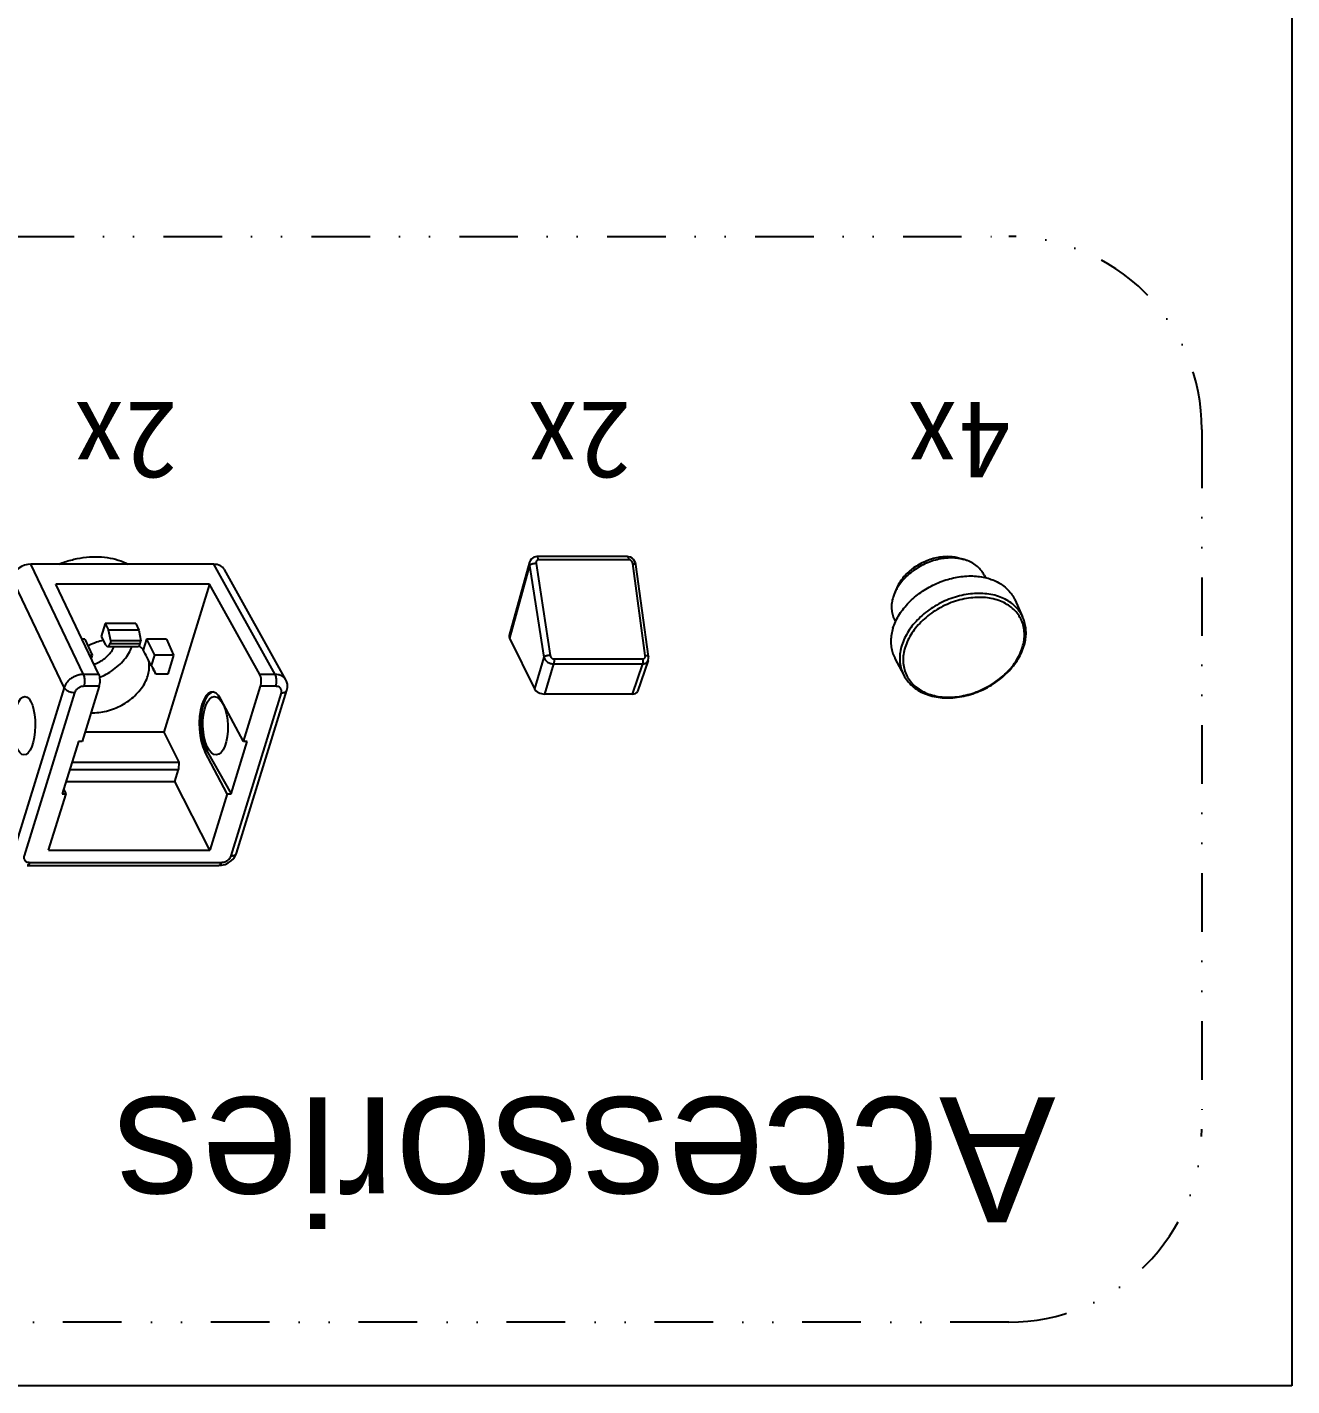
# Model space of a CAD drawing. Header units: millimetres. Extents: x 14276 to 15242, y -9916 to -8542.
# Drawn here: x 15050.4 to 15242.2, y -9916 to -9710 of the extents above; entities that cross this region are included whole.
import ezdxf
from ezdxf.enums import TextEntityAlignment as Align

# ---------------------------------------------------------------- set-up
doc = ezdxf.new("R2010")
doc.units = ezdxf.units.MM
doc.linetypes.add('DIVIDE', pattern=[31.75, 12.7, -6.35, 0, -6.35, 0, -6.35])
doc.layers.add('dim', color=3, linetype='Continuous', lineweight=9)
doc.layers.add('text', color=212, linetype='Continuous', lineweight=20)
doc.styles.add('zeng', font='')
doc.styles.add('宋体', font='')
doc.styles.get('zeng').set_extended_font_data('SimHei')
doc.styles.get('宋体').set_extended_font_data('SimSun')

# ---------------------------------------------------------------- blocks, each defined once
blk = doc.blocks.new('u9')
at = {"color": 7, "linetype": 'Continuous'}
for p, q in [((-291.567, 603.603), (-320.624, 603.603)), ((-291.181, 604.081), (-320.239, 604.081)), ((-322.917, 602.2), (-330.554, 577.488)), ((-322.095, 602.613), (-329.731, 577.9)), ((-321.53, 593.228), (-318.889, 601.774)), ((-318.889, 601.774), (-313.547, 591.33)), ((-294.433, 601.774), (-318.889, 601.774)), ((-298.345, 577.9), (-290.709, 602.613)), ((-294.433, 601.774), (-297.073, 593.228)), ((-296.785, 577.094), (-289.148, 601.806)), ((-322.114, 593.228), (-324.563, 585.304)), ((-318.45, 586.782), (-322.114, 593.228)), ((-321.53, 593.228), (-322.114, 593.228)), ((-321.53, 593.228), (-318.117, 586.782)), ((-298.938, 585.304), (-296.489, 593.228)), ((-296.489, 593.228), (-297.073, 593.228)), ((-297.073, 593.228), (-296.727, 592.461)), ((-313.547, 591.33), (-314.111, 589.505)), ((-297.076, 591.33), (-313.547, 591.33)), ((-314.193, 588.388), (-314.111, 589.505)), ((-297.64, 589.505), (-314.111, 589.505)), ((-311.907, 583.841), (-314.193, 588.388)), ((-297.985, 588.388), (-314.193, 588.388)), ((-323.979, 585.304), (-326.572, 576.91)), ((-324.563, 585.304), (-323.979, 585.304)), ((-323.979, 585.304), (-320.565, 578.858)), ((-318.45, 586.782), (-318.117, 586.782)), ((-302.116, 576.91), (-299.522, 585.304)), ((-299.522, 585.304), (-298.938, 585.304)), ((-318.826, 561.451), (-311.907, 583.841)), ((-311.907, 583.841), (-299.974, 583.841)), ((-385.329, 573), (-383.731, 577.684)), ((-384.471, 573.516), (-382.913, 578.085)), ((-382.913, 578.085), (-369.634, 578.085)), ((-371.003, 573.516), (-369.634, 578.085)), ((-369.522, 572.498), (-368.084, 577.299)), ((-364.304, 569.596), (-368.084, 577.299)), ((-328.873, 576.91), (-326.572, 576.91)), ((-302.116, 576.91), (-299.816, 576.91)), ((-296.785, 577.094), (-288.803, 560.391)), ((-422.765, 572.684), (-424.101, 575.239)), ((-330.404, 575.91), (-321.086, 559.215)), ((-328.783, 575.113), (-319.461, 558.41)), ((-328.783, 575.113), (-326.451, 575.113)), ((-326.451, 575.113), (-318.826, 561.451)), ((-313.372, 572.184), (-312.486, 575.052)), ((-312.486, 575.052), (-310.68, 575.052)), ((-310.68, 575.052), (-310.47, 574.527)), ((-302.058, 575.113), (-299.726, 575.113)), ((-302.058, 575.113), (-295.528, 561.451)), ((-299.726, 575.113), (-291.743, 558.41)), ((-371.051, 572.768), (-384.52, 572.768)), ((-371.003, 573.516), (-384.471, 573.516)), ((-310.466, 572.184), (-309.976, 573.769)), ((-301.026, 572.184), (-300.882, 572.652)), ((-385.385, 572.384), (-383.475, 558.465)), ((-384.91, 572.221), (-383, 558.301)), ((-368.344, 558.301), (-370.501, 572.221)), ((-367.365, 558.578), (-369.522, 572.498)), ((-312.292, 569.774), (-313.372, 572.184)), ((-313.372, 572.184), (-310.466, 572.184)), ((-309.264, 569.774), (-310.466, 572.184)), ((-309.264, 569.774), (-308.774, 571.359)), ((-303.375, 570.882), (-307.944, 570.882)), ((-302.398, 569.378), (-303.063, 570.621)), ((-300.658, 572.184), (-301.026, 572.184)), ((-299.946, 569.774), (-301.026, 572.184)), ((-367.365, 558.578), (-364.304, 569.596)), ((-367.348, 558.108), (-364.257, 569.234)), ((-312.292, 569.774), (-309.264, 569.774)), ((-308.322, 570.403), (-308.436, 570.035)), ((-308.436, 570.035), (-303.882, 570.035)), ((-308.12, 568.402), (-308.436, 570.035)), ((-303.768, 570.403), (-308.322, 570.403)), ((-303.882, 570.035), (-303.768, 570.403)), ((-303.882, 570.035), (-303.511, 568.402)), ((-303.01, 567.397), (-302.398, 569.378)), ((-299.946, 569.774), (-299.506, 569.774)), ((-422.661, 566.735), (-422.85, 567.119)), ((-308.12, 568.402), (-303.511, 568.402)), ((-307.669, 567.397), (-308.12, 568.402)), ((-307.669, 567.397), (-303.01, 567.397)), ((-303.01, 567.397), (-303.511, 568.402)), ((-440.926, 563.772), (-442.131, 566.391)), ((-422.946, 562.189), (-422.649, 562.928)), ((-422.649, 562.928), (-422.484, 563.392)), ((-436.284, 560.049), (-436.475, 560.437)), ((-318.826, 561.451), (-295.528, 561.451)), ((-319.461, 558.41), (-291.743, 558.41)), ((-432.515, 557.493), (-433.281, 557.711)), ((-382.457, 557.743), (-368.723, 557.743)), ((-382.181, 557.251), (-368.446, 557.251))]:
    blk.add_line(p, q, dxfattribs=at)
at = {"color": 2, "linetype": 'DIVIDE', "ltscale": 0.7}
blk.add_lwpolyline([(-469.301, 537.97), (-469.301, 644.036, -0.4142136), (-440.029, 673.308), (-42.765, 673.308, -0.4142136), (-13.493, 644.036), (-13.493, 537.97, -0.4142136), (-42.765, 508.697), (-440.029, 508.697, -0.4142136)], format="xyb", close=True, dxfattribs=at)
at = {"color": 7, "linetype": 'Continuous'}
for points in [[(-320.239, 604.081), (-320.659, 604.048), (-321.182, 603.916), (-321.678, 603.687), (-322.122, 603.375), (-322.492, 602.993), (-322.771, 602.561), (-322.917, 602.2)], [(-330.554, 577.487), (-330.636, 577.099), (-330.633, 576.608), (-330.515, 576.144), (-330.403, 575.908)], [(-385.329, 573), (-385.351, 572.927), (-385.397, 572.635), (-385.385, 572.384)], [(-383.475, 558.465), (-383.417, 558.214), (-383.293, 557.931), (-383.115, 557.686), (-382.895, 557.488), (-382.646, 557.347), (-382.382, 557.268), (-382.181, 557.251)], [(-368.446, 557.251), (-368.251, 557.268), (-368.005, 557.341), (-367.782, 557.468), (-367.589, 557.649), (-367.439, 557.875), (-367.348, 558.107)]]:
    blk.add_lwpolyline(points, dxfattribs=at)
blk.add_arc((-428.842, 565.422), 6.676, 331.26354, 338.06796, dxfattribs=at)
for centre, major_axis, ratio in [((-319.719, 582.899), (-0.162, 4.425), 0.4267602), ((-290.76, 582.899), (0.077, 4.426), 0.3704289)]:
    blk.add_ellipse(centre, major_axis=major_axis, ratio=ratio, dxfattribs=at)
for centre, major_axis, ratio, start_param, end_param in [((-319.341, 582.82), (-0.091, 5.058), 0.4082012, 2.4634525, 5.6050451), ((-319.674, 582.82), (-0.186, 5.058), 0.4267602, 3.176707, 5.5967298), ((-382.527, 577.299), (1.208, -0.374), 0.5723949, 2.0660459, 3.1252486), ((-369.249, 577.299), (1.208, -0.373), 0.5726865, 0.4949194, 2.0654112), ((-326.156, 576.124), (-0.023, 1.265), 0.4082012, 0.8926561, 2.4896324), ((-301.761, 576.124), (0.022, 1.265), 0.3704289, 0.9064371, 2.5034134), ((-245.433, 458.234), (-126.813, 249.142), 0.0210062, 1.0721109, 1.0762764), ((-214.494, 395.187), (-131.568, 254.815), 0.0143318, 7.0700452, 7.0832225), ((-307.956, 569.617), (0.015, 1.265), 0.3767808, 0.0044239, 0.9043885), ((-303.362, 569.617), (-0.015, 1.265), 0.4019641, 5.6250509, 7.178394), ((-365.469, 569.596), (1.208, -0.374), 0.5723949, 0.0166694, 0.494945), ((-291.133, 560.392), (2.271, 1.113), 0.7219517, -2.1673387, -0.5972276), ((-318.846, 560.392), (2.272, 1.116), 0.7210321, -3.1035509, -2.1688223)]:
    blk.add_ellipse(centre, major_axis=major_axis, ratio=ratio, start_param=start_param, end_param=end_param, dxfattribs=at)
for points, start_tangent, end_tangent in [([(-320.624, 603.603), (-320.89, 603.578), (-321.159, 603.505), (-321.417, 603.387), (-321.65, 603.23), (-321.847, 603.042), (-321.998, 602.832), (-322.095, 602.613)], (-1, -0.0001914), (-0.2954819, -0.9553483)), ([(-320.624, 603.603), (-320.53, 603.836), (-320.416, 603.997), (-320.288, 604.075), (-320.239, 604.08)], (0.2952472, 0.9554209), (0.9999298, -0.0118484)), ([(-291.567, 603.603), (-291.473, 603.836), (-291.358, 603.997), (-291.231, 604.075), (-291.181, 604.08)], (0.2952474, 0.9554208), (0.9999298, -0.0118496)), ([(-290.709, 602.613), (-290.67, 602.832), (-290.691, 603.042), (-290.772, 603.23), (-290.908, 603.387), (-291.092, 603.505), (-291.316, 603.578), (-291.567, 603.603)], (0.2950166, 0.9554921), (-1, 0.0001946)), ([(-322.095, 602.613), (-322.387, 602.585), (-322.632, 602.504), (-322.812, 602.375), (-322.915, 602.208), (-322.917, 602.2)], (-1, 0), (-0.2945921, -0.9556231)), ([(-300.881, 580.92), (-301.159, 580.925), (-302.33, 580.84), (-303.517, 580.587), (-304.686, 580.174), (-305.8, 579.614), (-306.825, 578.923), (-307.731, 578.123), (-308.49, 577.238), (-309.079, 576.294), (-309.48, 575.321)], (-0.9993366, 0.0364193), (-0.2952474, -0.9554208)), ([(-424.101, 575.239), (-424.659, 576.101), (-425.381, 576.862), (-426.255, 577.508), (-427.264, 578.02), (-428.387, 578.389), (-429.606, 578.607), (-430.89, 578.668), (-432.217, 578.572), (-433.557, 578.323), (-434.888, 577.924), (-436.181, 577.386), (-437.413, 576.718), (-438.56, 575.933), (-439.601, 575.046), (-440.514, 574.073), (-441.282, 573.035), (-441.889, 571.951), (-442.323, 570.841)], (-0.4630299, 0.8863426), (-0.2952474, -0.9554208)), ([(-424.308, 570.997), (-424.066, 572.074), (-424.01, 573.128), (-424.141, 574.14), (-424.457, 575.087), (-424.95, 575.951), (-425.612, 576.715), (-426.428, 577.362), (-427.382, 577.879), (-428.455, 578.256), (-429.624, 578.486), (-430.867, 578.563), (-432.157, 578.486), (-433.468, 578.256), (-434.774, 577.879), (-436.048, 577.362), (-437.264, 576.715), (-438.397, 575.951), (-439.425, 575.087), (-440.326, 574.14), (-441.082, 573.128), (-441.678, 572.074), (-442.101, 570.997)], (0.2952474, 0.9554208), (-0.2952474, -0.9554208)), ([(-329.731, 577.9), (-330.024, 577.873), (-330.269, 577.792), (-330.449, 577.663), (-330.551, 577.495), (-330.554, 577.488)], (-1, -0.0000001), (-0.2941804, -0.9557499)), ([(-329.731, 577.9), (-329.77, 577.681), (-329.749, 577.471), (-329.668, 577.283), (-329.532, 577.126), (-329.348, 577.008), (-329.124, 576.935), (-328.873, 576.91)], (-0.2950166, -0.9554921), (1, -0.0001946)), ([(-328.873, 576.91), (-328.94, 576.622), (-328.975, 576.299), (-328.976, 575.963), (-328.942, 575.639), (-328.876, 575.349), (-328.783, 575.113)], (-0.2952474, -0.9554208), (0.4599681, -0.8879354)), ([(-299.816, 576.91), (-299.882, 576.622), (-299.917, 576.299), (-299.918, 575.963), (-299.885, 575.639), (-299.819, 575.349), (-299.726, 575.113)], (-0.2952472, -0.9554209), (0.459968, -0.8879355)), ([(-299.816, 576.91), (-299.55, 576.935), (-299.281, 577.008), (-299.023, 577.126), (-298.79, 577.283), (-298.593, 577.471), (-298.442, 577.68), (-298.345, 577.9)], (1, 0.0001914), (0.2954819, 0.9553483)), ([(-299.726, 575.113), (-299.19, 575.159), (-298.651, 575.303), (-298.136, 575.537), (-297.671, 575.851), (-297.278, 576.228), (-296.978, 576.649), (-296.785, 577.094)], (0.9999646, -0.0084103), (0.288451, 0.9574947)), ([(-298.345, 577.9), (-298.025, 577.873), (-297.701, 577.792), (-297.394, 577.663), (-297.128, 577.495), (-296.92, 577.301), (-296.785, 577.094)], (1, 0), (0.4118253, -0.9112628)), ([(-423.807, 570.697), (-423.562, 571.768), (-423.494, 572.82), (-423.604, 573.831), (-423.89, 574.785), (-424.101, 575.239)], (0.2952474, 0.9554208), (-0.4630275, 0.8863439)), ([(-330.403, 575.908), (-330.369, 575.851), (-330.097, 575.537), (-329.729, 575.303), (-329.284, 575.159), (-328.783, 575.113)], (0.4881989, -0.8727324), (0.9999635, 0.0085406)), ([(-309.48, 575.321), (-309.671, 574.433), (-309.691, 573.567), (-309.599, 572.973)], (-0.2952474, -0.9554208), (0.2271886, -0.9738508)), ([(-302.183, 575.536), (-303.165, 575.077), (-304.279, 574.38), (-305.267, 573.555), (-306.095, 572.629), (-306.735, 571.635), (-307.069, 570.889)], (-0.9278245, -0.3730171), (-0.3459924, -0.9382373)), ([(-422.469, 568.108), (-422.242, 569.064), (-422.154, 570.005), (-422.207, 570.918), (-422.399, 571.791), (-422.728, 572.61), (-422.765, 572.683)], (0.2952474, 0.9554208), (-0.4630641, 0.8863248)), ([(-384.471, 573.516), (-384.689, 573.499), (-384.887, 573.444), (-385.06, 573.352), (-385.199, 573.227), (-385.299, 573.073), (-385.329, 573)], (-0.999964, 0.0084888), (-0.3227612, -0.9464804)), ([(-384.52, 572.768), (-384.607, 572.757), (-384.69, 572.727), (-384.763, 572.678), (-384.825, 572.61), (-384.872, 572.528), (-384.903, 572.433), (-384.916, 572.329), (-384.91, 572.221)], (-1, -0.0001957), (0.1358911, -0.9907238)), ([(-384.52, 572.768), (-384.537, 572.961), (-384.534, 573.159), (-384.512, 573.348), (-384.471, 573.516)], (-0.144574, 0.989494), (0.3049958, 0.9523537)), ([(-371.051, 572.768), (-371.068, 572.961), (-371.066, 573.159), (-371.043, 573.348), (-371.003, 573.516)], (-0.1445755, 0.9894938), (0.3049975, 0.9523532)), ([(-370.501, 572.221), (-370.526, 572.329), (-370.57, 572.433), (-370.628, 572.528), (-370.7, 572.61), (-370.781, 572.678), (-370.869, 572.727), (-370.96, 572.757), (-371.051, 572.768)], (-0.1532128, 0.9881932), (-1, 0.0002284)), ([(-369.522, 572.498), (-369.607, 572.701), (-369.734, 572.896), (-369.899, 573.073), (-370.093, 573.227), (-370.309, 573.352), (-370.538, 573.444), (-370.772, 573.499), (-371.003, 573.516)], (-0.291209, 0.9566595), (-0.9999644, -0.0084351)), ([(-310.47, 574.527), (-310.392, 574.378), (-309.976, 573.769)], (0.4404946, -0.8977553), (0.6415388, -0.7670906)), ([(-301.325, 573.583), (-301.633, 573.462), (-302.415, 573.057), (-303.116, 572.544), (-303.706, 571.947), (-304.159, 571.291), (-304.354, 570.889)], (-0.9408321, -0.338873), (-0.3799316, -0.9250146)), ([(-442.323, 570.841), (-442.549, 569.898), (-442.642, 568.97), (-442.601, 568.068), (-442.43, 567.205), (-442.131, 566.391)], (-0.2952474, -0.9554208), (0.4177756, -0.9085503)), ([(-442.101, 570.997), (-442.343, 569.92), (-442.4, 568.865), (-442.268, 567.854), (-441.953, 566.906), (-441.459, 566.042), (-440.798, 565.279), (-439.981, 564.632), (-439.027, 564.114), (-437.955, 563.737), (-436.785, 563.508), (-435.543, 563.431), (-434.253, 563.508), (-432.942, 563.737), (-431.636, 564.114), (-430.362, 564.632), (-429.146, 565.279), (-428.012, 566.042), (-426.985, 566.906), (-426.084, 567.854), (-425.327, 568.865), (-424.732, 569.92), (-424.308, 570.997)], (-0.2952474, -0.9554208), (0.2952474, 0.9554208)), ([(-442.131, 566.391), (-441.768, 565.732), (-441.149, 564.947), (-440.379, 564.269), (-439.472, 563.711), (-438.446, 563.284), (-437.32, 562.994), (-436.115, 562.848), (-434.852, 562.848), (-433.556, 562.994), (-432.251, 563.284), (-430.96, 563.711), (-429.709, 564.269), (-428.52, 564.947), (-427.416, 565.732), (-426.417, 566.609), (-425.541, 567.563), (-424.806, 568.574), (-424.224, 569.626), (-423.807, 570.697)], (0.4179062, -0.9084902), (0.2952474, 0.9554208)), ([(-384.91, 572.221), (-385.084, 572.232), (-385.226, 572.261), (-385.326, 572.305), (-385.379, 572.362), (-385.385, 572.384)], (-0.9999584, 0.0091259), (-0.112783, 0.9936196)), ([(-370.501, 572.221), (-370.309, 572.232), (-370.111, 572.261), (-369.921, 572.305), (-369.752, 572.362), (-369.616, 572.428), (-369.522, 572.498)], (0.9999581, 0.0091502), (0.7067789, 0.7074345)), ([(-308.774, 571.359), (-308.138, 570.768)], (0.6550387, -0.7555953), (0.7991563, -0.6011232)), ([(-302.703, 569.943), (-301.676, 570.242), (-300.53, 570.731), (-300.403, 570.796)], (0.9743457, 0.2250564), (0.8868353, 0.4620857)), ([(-422.469, 568.108), (-422.833, 567.153), (-423.326, 566.212), (-423.943, 565.298), (-424.675, 564.426), (-425.51, 563.607), (-426.437, 562.853), (-427.441, 562.177), (-428.51, 561.587), (-429.625, 561.092), (-430.773, 560.699), (-431.935, 560.414), (-433.095, 560.242), (-434.236, 560.184), (-435.342, 560.242), (-436.395, 560.414), (-437.381, 560.699), (-438.286, 561.092), (-439.096, 561.587), (-439.799, 562.177), (-440.386, 562.853), (-440.847, 563.607), (-440.926, 563.771)], (-0.2952474, -0.9554208), (-0.4177226, 0.9085746)), ([(-422.484, 563.392), (-422.289, 564.278), (-422.254, 565.144), (-422.38, 565.971), (-422.661, 566.735)], (0.2952474, 0.9554208), (-0.4405334, 0.8977362)), ([(-432.515, 557.493), (-432.098, 557.391), (-431.206, 557.272), (-430.265, 557.272), (-429.299, 557.391), (-428.328, 557.627), (-427.374, 557.974), (-426.458, 558.424), (-425.601, 558.968), (-424.822, 559.593), (-424.138, 560.285), (-423.564, 561.029), (-423.114, 561.809), (-422.946, 562.188)], (0.9618863, -0.2734496), (0.3724264, 0.9280617)), ([(-432.509, 557.541), (-431.827, 557.465), (-430.782, 557.465), (-429.708, 557.598), (-428.629, 557.859), (-427.569, 558.245), (-426.552, 558.745), (-425.599, 559.349), (-424.733, 560.044), (-423.973, 560.813), (-423.336, 561.64), (-422.988, 562.212)], (0.9875564, -0.157265), (0.4799864, 0.8772759)), ([(-436.284, 560.049), (-435.845, 559.349), (-435.266, 558.745), (-434.558, 558.245), (-433.736, 557.859), (-433.281, 557.711)], (0.4405334, -0.8977362), (0.9618847, -0.2734553)), ([(-383, 558.301), (-383.173, 558.312), (-383.315, 558.341), (-383.416, 558.385), (-383.468, 558.442), (-383.474, 558.465)], (-0.9999584, 0.0091257), (-0.112783, 0.9936196)), ([(-383, 558.301), (-382.975, 558.191), (-382.933, 558.085), (-382.876, 557.987), (-382.806, 557.903), (-382.725, 557.835), (-382.638, 557.784), (-382.548, 557.753), (-382.457, 557.743)], (0.1360719, -0.990699), (1, -0.0002415)), ([(-368.723, 557.743), (-368.635, 557.753), (-368.554, 557.784), (-368.481, 557.835), (-368.421, 557.903), (-368.375, 557.988), (-368.346, 558.085), (-368.336, 558.191), (-368.344, 558.301)], (1, 0.0002063), (-0.1530352, 0.9882207)), ([(-368.344, 558.301), (-368.152, 558.312), (-367.954, 558.341), (-367.764, 558.385), (-367.595, 558.442), (-367.459, 558.508), (-367.365, 558.578)], (0.9999581, 0.0091503), (0.706779, 0.7074344)), ([(-367.348, 558.107), (-367.332, 558.182), (-367.325, 558.376), (-367.365, 558.578)], (0.2679591, 0.9634303), (-0.3002314, 0.9538664)), ([(-295.977, 558.383), (-296.866, 558.057), (-298.75, 557.552), (-300.632, 557.296), (-302.459, 557.296), (-304.183, 557.552), (-305.755, 558.057), (-306.432, 558.377)], (-0.9284721, -0.3714021), (-0.8837574, 0.4679454)), ([(-433.281, 557.711), (-432.819, 557.598), (-432.509, 557.541)], (0.9618847, -0.2734553), (0.9875564, -0.157265)), ([(-382.457, 557.743), (-382.42, 557.565), (-382.366, 557.419), (-382.299, 557.315), (-382.224, 557.259), (-382.181, 557.251)], (0.1445755, -0.9894938), (0.9999779, -0.0066439)), ([(-368.723, 557.743), (-368.686, 557.565), (-368.632, 557.419), (-368.565, 557.315), (-368.49, 557.259), (-368.446, 557.251)], (0.1445761, -0.9894937), (0.9999842, -0.00562))]:
    blk.add_spline(points, degree=3, dxfattribs=dict(at, start_tangent=start_tangent, end_tangent=end_tangent))
at = {"layer": 'Defpoints', "color": 2}
blk.add_lwpolyline([(-482.95, 682.96), (0, 682.96), (0, 0), (-482.95, 0)], close=True, dxfattribs=at)
at = {"layer": 'dim', "color": 74, "insert": (-375.712, 648.565), "char_height": 18.96841, "attachment_point": 5, "style": '宋体'}
blk.add_mtext('{\\fArial|b0|i0|c0|p32;\\C7;Accessories}', dxfattribs=at)
at = {"layer": 'text', "style": 'zeng'}
for s, p in [('4x', (-432.397, 539.687)), ('2x', (-374.819, 539.687)), ('2x', (-306.038, 539.687))]:
    blk.add_text(s, height=11.7089, dxfattribs=at).set_placement(p, align=Align.MIDDLE)

msp = doc.modelspace()

# ---------------------------------------------------------------- block references
at = {"rotation": 180}
msp.add_blockref('u9', (14759.21, -9233.04), dxfattribs=at)

doc.saveas('drawing.dxf')
